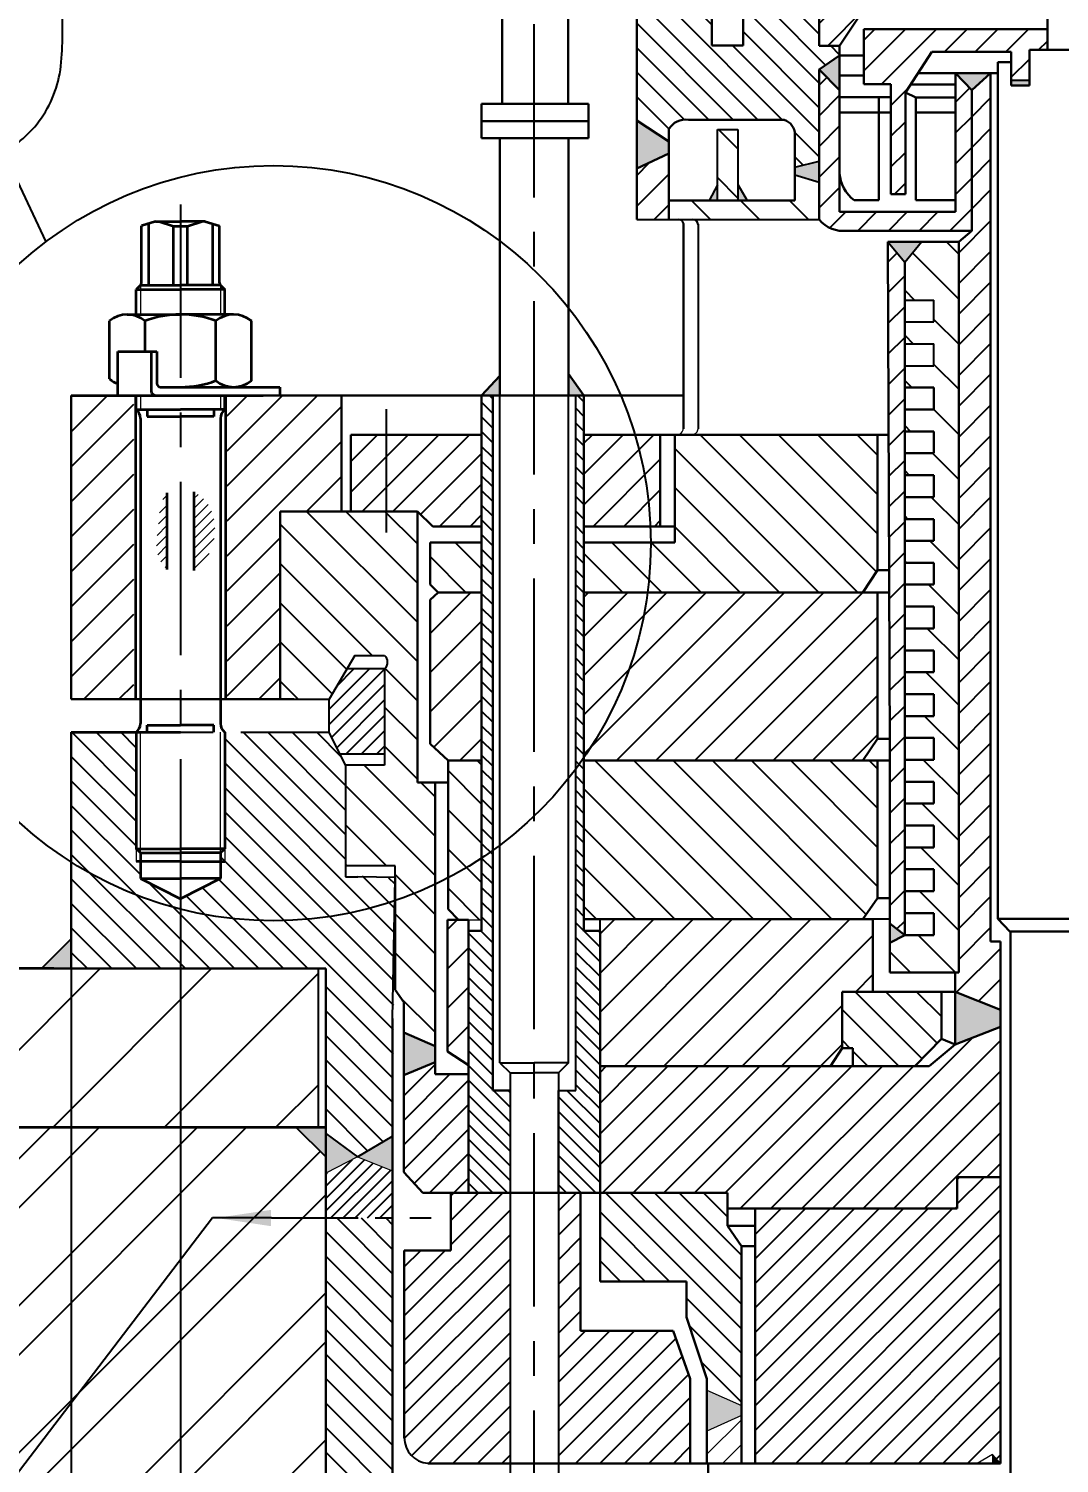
# Model space of a CAD drawing. Header units: millimetres. Extents: x 2503 to 3468, y 3317 to 4421.
# Drawn here: x 2587.7 to 2682.2, y 3892.5 to 4023.9 of the extents above; entities that cross this region are included whole.
import ezdxf

# ---------------------------------------------------------------- set-up
doc = ezdxf.new("R2010")
doc.units = ezdxf.units.MM
doc.header["$LTSCALE"] = 0.5
doc.linetypes.add('ACAD_ISO03W100', pattern=[30, 12, -18])
doc.linetypes.add('CENTER', pattern=[50.8, 31.75, -6.35, 6.35, -6.35])
for name, color, linetype, lineweight in [('0штриховка', 6, 'Continuous', 15), ('oci', 7, 'CENTER', 25), ('ocnova', 7, 'Continuous', 5), ('штриховка', 7, 'Continuous', 25)]:
    doc.layers.add(name, color=color, linetype=linetype, lineweight=lineweight)
doc.layers.add('тонкий', color=7, linetype='Continuous')
doc.layers.add('цвет', color=10, linetype='Continuous')
doc.styles.get("Standard").update_dxf_attribs({"font": 'isocpeur.ttf', "oblique": 15})
doc.dimstyles.new('ISO-25', dxfattribs={"dimtxt": 2.5, "dimasz": 2.5, "dimexe": 1.25, "dimexo": 0.625, "dimtad": 1, "dimtoh": 1, "dimdec": 0, "dimtxsty": 'Standard', "dimcen": 2.5, "dimadec": 0, "dimazin": 0, "dimtfac": 1, "dimtdec": 0, "dimtmove": 0, "dimatfit": 3, "dimfxl": 1, "dimarcsym": 0})
pattern_1 = [(45, (14.7563, 0.949), (-1.122532, 1.122532), [])]
pattern_2 = [(45, (2728.963, 3274.1218), (-1.4073123, 1.4073123), [])]
pattern_3 = [(135, (14.7563, 0.949), (-1.122532, -1.122532), [])]
pattern_4 = [(135, (14.7563, 0.949), (-1.7960512, -1.7960512), [])]
pattern_5 = [(45, (14.7563, 0.949), (-1.7960512, 1.7960512), [])]
pattern_6 = [(135, (14.7563, 0.9491), (-0.6735192, -0.6735192), [])]
pattern_7 = [(135, (14.7563, 0.949), (-2.245064, -2.245064), [])]

# ---------------------------------------------------------------- blocks, each defined once
blk = doc.blocks.new('*D1')
at = {"color": 0, "lineweight": -2, "ltscale": 0.5, "transparency": 16777216}
for p, q in [((2791.58, 3962.1), (2791.58, 3866.92)), ((2601.62, 3946.98), (2601.62, 3866.92)), ((2611.62, 3868.17), (2781.58, 3868.17))]:
    blk.add_line(p, q, dxfattribs=at)
at = {"color": 0, "ltscale": 0.5, "transparency": 16777216}
for points in [[(2611.62, 3869.84), (2611.62, 3866.5), (2601.62, 3868.17)], [(2781.58, 3869.84), (2781.58, 3866.5), (2791.58, 3868.17)]]:
    blk.add_solid(points, dxfattribs=at)
at = {"layer": 'Defpoints', "color": 0, "ltscale": 0.5, "transparency": 16777216}
for p in [(2791.58, 3962.72), (2601.62, 3947.61), (2791.58, 3868.17)]:
    blk.add_point(p, dxfattribs=at)
at = {"color": 0, "ltscale": 0.5, "transparency": 16777216, "insert": (2696.6, 3871.29), "char_height": 2.5, "attachment_point": 5}
blk.add_mtext('{\\H2x;%%C1200}', dxfattribs=at)
blk = doc.blocks.new('*D2')
at = {"layer": 'Defpoints', "color": 0, "ltscale": 0.5, "transparency": 16777216}
for p in [(2798.18, 3959.58), (2591.61, 3937.97), (2798.18, 3853.39)]:
    blk.add_point(p, dxfattribs=at)
at = {"layer": 'тонкий', "color": 0, "lineweight": -2, "ltscale": 0.5, "transparency": 16777216}
for p, q in [((2798.18, 3959.58), (2798.18, 3852.14)), ((2591.61, 3937.97), (2591.61, 3852.14)), ((2601.61, 3853.39), (2788.18, 3853.39))]:
    blk.add_line(p, q, dxfattribs=at)
at = {"layer": 'тонкий', "color": 0, "ltscale": 0.5, "transparency": 16777216}
for points in [[(2601.61, 3855.06), (2601.61, 3851.72), (2591.61, 3853.39)], [(2788.18, 3855.06), (2788.18, 3851.72), (2798.18, 3853.39)]]:
    blk.add_solid(points, dxfattribs=at)
at = {"layer": 'тонкий', "color": 0, "ltscale": 0.5, "transparency": 16777216, "insert": (2684.15, 3856.52), "char_height": 2.5, "attachment_point": 5}
blk.add_mtext('{\\H2x;%%C 1574}', dxfattribs=at)
blk = doc.blocks.new('*D20')
at = {"layer": 'Defpoints', "color": 0, "ltscale": 0.5, "transparency": 16777216}
for p in [(2843.24, 3923.27), (2554.32, 3914.53), (2843.24, 3837.49)]:
    blk.add_point(p, dxfattribs=at)
at = {"layer": 'штриховка', "color": 0, "lineweight": -2, "ltscale": 0.5, "transparency": 16777216}
for p, q in [((2843.24, 3922.65), (2843.24, 3836.24)), ((2554.32, 3913.9), (2554.32, 3836.24)), ((2564.32, 3837.49), (2833.24, 3837.49))]:
    blk.add_line(p, q, dxfattribs=at)
at = {"layer": 'штриховка', "color": 0, "ltscale": 0.5, "transparency": 16777216}
for points in [[(2564.32, 3839.16), (2564.32, 3835.83), (2554.32, 3837.49)], [(2833.24, 3839.16), (2833.24, 3835.83), (2843.24, 3837.49)]]:
    blk.add_solid(points, dxfattribs=at)
at = {"layer": 'штриховка', "color": 0, "ltscale": 0.5, "transparency": 16777216, "insert": (2698.84, 3840.62), "char_height": 2.5, "attachment_point": 5}
blk.add_mtext('{\\H2x;\\C0;%%C\\C256;2860}', dxfattribs=at)

msp = doc.modelspace()

# ---------------------------------------------------------------- hatches: boundary and pattern name
h = msp.add_hatch()
h.set_pattern_fill('ANSI31', color=0, scale=0.626847, style=0)
h.set_pattern_definition(pattern_2)
h.paths.add_polyline_path([(2682.82, 4045.93), (2687.26, 4045.93), (2687.26, 4048.39), (2681.6, 4048.39), (2676.74, 4047.15), (2667.36, 4047.15), (2667.36, 4035.66), (2667.36, 4033.18), (2663.35, 4033.18), (2663.35, 4028.57), (2655.97, 4028.57), (2655.97, 4025.62), (2660.15, 4025.62), (2660.15, 4022.34), (2662.03, 4022.34), (2664.21, 4025.62), (2669.02, 4025.62), (2669.02, 4034.49), (2670.27, 4034.49), (2671.02, 4034.49), (2671.35, 4034.49), (2671.35, 4043.57), (2673.47, 4043.57), (2674.22, 4043.57), (2681.6, 4043.57), (2682.82, 4043.57)])
at = {"ltscale": 0.5}
h = msp.add_hatch(dxfattribs=at)
h.set_pattern_fill('ANSI31', color=0, scale=0.5, angle=90, style=0)
h.set_pattern_definition(pattern_3)
h.paths.add_polyline_path([(2650.31, 4022.37), (2650.31, 4025.62), (2643.43, 4025.62), (2643.43, 4015.49), (2646.37, 4013.58), (2646.37, 4014.69, -0.313506), (2648.17, 4015.55), (2656.93, 4015.55, -0.331098), (2657.93, 4014.23), (2657.93, 4011.2), (2660.15, 4011.77), (2660.15, 4020.15), (2662.03, 4021.45), (2662.03, 4022.34), (2660.15, 4022.34), (2660.15, 4025.62), (2653.18, 4025.62), (2653.18, 4022.37)])
at = {"lineweight": -3}
h = msp.add_hatch(dxfattribs=at)
h.set_pattern_fill('ANSI31', color=0, scale=0.626847, style=0)
h.set_pattern_definition(pattern_2)
h.paths.add_polyline_path([(2670.49, 4021.78), (2677.76, 4021.78), (2677.76, 4020.83), (2677.76, 4018.7), (2679.42, 4018.7), (2679.42, 4021.95), (2681.07, 4021.95), (2681.07, 4023.85), (2664.26, 4023.85), (2664.26, 4021.45), (2664.26, 4018.83), (2666.72, 4018.83), (2666.72, 4008.74), (2668.05, 4008.74), (2668.05, 4018.06)])
at = {"lineweight": 30}
for points in [[(2662.03, 4021.45), (2660.15, 4020.15), (2662.03, 4018.27)], [(2675.87, 4019.83), (2672.65, 4019.83), (2674.13, 4018.26)], [(2646.37, 4013.58), (2643.43, 4015.49), (2643.43, 4011.09), (2646.37, 4012.46)], [(2667.99, 3940.87), (2666.62, 3941.93), (2666.62, 3940.14)]]:
    msp.add_hatch(color=0, dxfattribs=at).paths.add_polyline_path(points)
h = msp.add_hatch()
h.set_pattern_fill('ANSI31', color=0, scale=0.626847, style=0)
h.set_pattern_definition(pattern_2)
h.paths.add_polyline_path([(2674.13, 4018.26), (2672.65, 4019.83), (2672.65, 4007.11), (2662.03, 4007.11), (2662.03, 4018.27), (2660.15, 4020.15), (2660.15, 4006.42, 0.193616), (2662.03, 4005.39), (2674.13, 4005.39)])
h = msp.add_hatch()
h.set_pattern_fill('ANSI31', color=0, scale=0.626847, style=0)
h.set_pattern_definition(pattern_2)
h.paths.add_polyline_path([(2675.87, 4019.83), (2674.13, 4018.26), (2674.13, 4005.39), (2672.94, 4004.37), (2672.94, 3937.44), (2672.62, 3937.44), (2672.62, 3935.67), (2676.76, 3934.02), (2676.76, 3940.27), (2675.87, 3940.27)])
at = {"ltscale": 0.5}
for points in [[(2679.42, 4018.7), (2679.42, 4019.18), (2677.76, 4019.18), (2677.76, 4018.7)], [(2657.93, 4011.2), (2657.93, 4010.47), (2660.15, 4009.8), (2660.15, 4011.77)]]:
    msp.add_hatch(color=0, dxfattribs=at).paths.add_polyline_path(points)
h = msp.add_hatch(dxfattribs=at)
h.set_pattern_fill('ANSI31', color=0, angle=90, style=0)
h.set_pattern_definition(pattern_7)
h.paths.add_polyline_path([(2650.82, 4008.17), (2652.71, 4008.17), (2652.71, 4014.66), (2650.82, 4014.66)])
at = {"lineweight": -3}
h = msp.add_hatch(dxfattribs=at)
h.set_pattern_fill('ANSI31', color=0, scale=0.626847, style=0)
h.set_pattern_definition(pattern_2)
h.paths.add_polyline_path([(2646.37, 4012.46), (2643.43, 4011.09), (2643.43, 4006.42), (2646.37, 4006.42)])
at = {"ltscale": 0.5}
h = msp.add_hatch(dxfattribs=at)
h.set_pattern_fill('ANSI31', color=0, angle=90, style=0)
h.set_pattern_definition(pattern_7)
h.paths.add_polyline_path([(2657.93, 4008.17), (2646.37, 4008.17), (2646.37, 4006.42), (2647.24, 4006.42, -0.004193), (2647.25, 4006.42), (2660.15, 4006.42), (2660.15, 4009.8), (2657.93, 4010.47)])
h = msp.add_hatch(color=0, dxfattribs=at)
h.paths.add_polyline_path([(2650.07, 4008.17), (2650.82, 4008.17), (2650.82, 4009.59)])
h.paths.add_polyline_path([(2652.71, 4009.63), (2652.71, 4008.17), (2653.55, 4008.17)])
msp.add_hatch(color=0).paths.add_polyline_path([(2669.53, 4004.37), (2666.45, 4004.37), (2667.99, 4002.51)])
h = msp.add_hatch()
h.set_pattern_fill('ANSI31', color=0, scale=0.626847, style=0)
h.set_pattern_definition(pattern_2)
h.paths.add_polyline_path([(2667.99, 4002.51), (2666.45, 4004.37), (2666.62, 3958.03), (2666.62, 3956.85), (2666.62, 3941.93), (2667.99, 3940.87), (2667.99, 3942.88), (2667.99, 3948.89)])
h = msp.add_hatch()
h.set_pattern_fill('ANSI31', color=0, scale=0.9202, angle=90, style=0)
h.set_pattern_definition([(135, (14.7563, 0.949), (-2.065908, -2.065908), [])])
h.paths.add_polyline_path([(2672.94, 4004.37), (2669.53, 4004.37), (2667.99, 4002.51), (2667.99, 3999.04), (2670.66, 3999.04), (2670.66, 3997.04), (2667.99, 3997.04), (2667.99, 3995.03), (2670.66, 3995.03), (2670.66, 3993.02), (2667.99, 3993.02), (2667.99, 3991.02), (2670.66, 3991.02), (2670.66, 3989.01), (2667.99, 3989.01), (2667.99, 3987.01), (2670.66, 3987.01), (2670.66, 3985), (2667.99, 3985), (2667.99, 3983), (2670.66, 3983), (2670.66, 3980.99), (2667.99, 3980.99), (2667.99, 3978.98), (2670.66, 3978.98), (2670.66, 3976.98), (2667.99, 3976.98), (2667.99, 3974.97), (2670.66, 3974.97), (2670.66, 3972.97), (2667.99, 3972.97), (2667.99, 3970.96), (2670.66, 3970.96), (2670.66, 3968.95), (2667.99, 3968.95), (2667.99, 3966.95), (2670.66, 3966.95), (2670.66, 3964.94), (2667.99, 3964.94), (2667.99, 3962.93), (2670.66, 3962.93), (2670.66, 3960.93), (2667.99, 3960.93), (2667.99, 3958.92), (2670.66, 3958.92), (2670.66, 3956.92), (2667.99, 3956.92), (2667.99, 3954.91), (2670.66, 3954.91), (2670.66, 3952.91), (2667.99, 3952.91), (2667.99, 3950.9), (2670.66, 3950.9), (2670.66, 3948.89), (2667.99, 3948.89), (2667.99, 3946.89), (2670.66, 3946.89), (2670.66, 3944.88), (2667.99, 3944.88), (2667.99, 3942.88), (2670.66, 3942.88), (2670.66, 3940.87), (2667.99, 3940.87), (2666.62, 3940.14), (2666.62, 3937.44), (2667.99, 3937.44), (2672.94, 3937.44)])
h = msp.add_hatch(color=0, dxfattribs=at)
h.paths.add_polyline_path([(2629.21, 3990.31), (2630.23, 3990.31), (2630.9, 3990.31), (2630.9, 3992.09)])
h.paths.add_polyline_path([(2637.18, 3992.29), (2637.18, 3990.31), (2638.59, 3990.31)])
h = msp.add_hatch()
h.set_pattern_fill('ANSI31', color=0, scale=0.714286, style=0)
h.set_pattern_definition([(45, (2987.6857, 3167.5142), (-1.603617, 1.603617), [])])
h.paths.add_polyline_path([(2597.33, 3990.31), (2591.61, 3990.31), (2591.61, 3962.48), (2597.33, 3962.48)])
h.paths.add_polyline_path([(2605.9, 3962.48), (2610.76, 3962.48), (2610.76, 3979.68), (2616.38, 3979.68), (2616.38, 3990.31), (2605.9, 3990.31)])
h = msp.add_hatch(dxfattribs=at)
h.set_pattern_fill('ANSI31', color=0, scale=0.3, angle=90, style=0)
h.set_pattern_definition(pattern_6)
h.paths.add_polyline_path([(2630.23, 3990.31), (2630.23, 3926.63), (2631.82, 3926.63), (2631.82, 3917.25), (2628.02, 3917.25), (2628.02, 3941.26), (2629.21, 3941.26), (2629.21, 3990.31)])
h = msp.add_hatch(dxfattribs=at)
h.set_pattern_fill('ANSI31', color=0, scale=0.3, angle=90, style=0)
h.set_pattern_definition(pattern_6)
h.paths.add_polyline_path([(2636.26, 3917.25), (2636.26, 3926.63), (2637.85, 3926.63), (2637.85, 3990.31), (2638.59, 3990.31), (2638.59, 3941.26), (2640.07, 3941.26), (2640.07, 3917.25)])
h = msp.add_hatch()
h.set_pattern_fill('ANSI31', color=0, scale=0.626847, style=0)
h.set_pattern_definition(pattern_2)
h.paths.add_polyline_path([(2645.58, 3986.7), (2638.59, 3986.7), (2638.59, 3978.31), (2645.58, 3978.31)])
h.paths.add_polyline_path([(2629.21, 3986.7), (2617.23, 3986.7), (2617.23, 3979.68), (2623.33, 3979.68), (2624.74, 3978.31), (2629.21, 3978.31)])
h = msp.add_hatch()
h.set_pattern_fill('ANSI31', color=0, scale=0.5, angle=90, style=0)
h.set_pattern_definition(pattern_3)
h.paths.add_polyline_path([(2591.61, 3937.79), (2601.62, 3937.79), (2614.93, 3937.79), (2614.93, 3922.69), (2617.83, 3920.54), (2621.05, 3922.43), (2621.29, 3946.05), (2616.73, 3946.36), (2616.73, 3956.44), (2615.23, 3959.44), (2608.82, 3959.44), (2605.68, 3959.44), (2605.68, 3948.78), (2605.29, 3948.39), (2605.29, 3946.05), (2601.62, 3944.18), (2597.94, 3946.05), (2597.94, 3948.39), (2597.55, 3948.78), (2597.55, 3959.44), (2591.61, 3959.44)])
h = msp.add_hatch(dxfattribs=at)
h.set_pattern_fill('ANSI31', color=0, scale=0.8, style=0)
h.set_pattern_definition(pattern_5)
h.paths.add_polyline_path([(2661.19, 3928.86), (2662.26, 3930.51), (2662.26, 3935.67), (2665.08, 3935.67), (2665.08, 3942.32), (2638.59, 3942.32), (2638.59, 3941.26), (2640.07, 3941.26), (2640.07, 3928.86)])
at = {"lineweight": 30}
h = msp.add_hatch(color=0, dxfattribs=at)
h.paths.add_polyline_path([(2614.93, 3923.27), (2612.2, 3923.27), (2614.93, 3920.55)])
h.paths.add_polyline_path([(2591.61, 3940.52), (2588.88, 3937.79), (2591.61, 3937.79)])
h.paths.add_polyline_path([(2624.96, 3930.7), (2622.09, 3931.95), (2622.09, 3928.03), (2624.96, 3929.21)])
h = msp.add_hatch()
h.set_pattern_fill('ANSI31', color=0, scale=0.626847, angle=90, style=0)
h.set_pattern_definition([(135, (14.7563, 0.949), (-1.4073123, -1.4073123), [])])
h.paths.add_polyline_path([(2671.35, 3935.67), (2665.08, 3935.67), (2662.26, 3935.67), (2662.26, 3930.51), (2663.25, 3930.51), (2663.25, 3928.86), (2668.92, 3928.86), (2671.35, 3931.35)])
h = msp.add_hatch()
h.set_pattern_fill('ANSI31', color=0, scale=0.626847, style=0)
h.set_pattern_definition(pattern_2)
h.paths.add_polyline_path([(2676.76, 3932.47), (2672.62, 3930.84), (2670.22, 3928.86), (2663.25, 3928.86), (2661.19, 3928.86), (2640.07, 3928.86), (2640.07, 3917.25), (2651.75, 3917.25), (2651.75, 3915.81), (2672.81, 3915.81), (2672.81, 3918.69), (2676.76, 3918.69)])
h = msp.add_hatch()
h.set_pattern_fill('ANSI31', color=0, scale=0.5, style=0)
h.set_pattern_definition(pattern_1)
h.paths.add_polyline_path([(2676.76, 3918.69), (2672.81, 3918.69), (2672.81, 3915.81), (2654.3, 3915.81), (2654.3, 3892.47), (2676.76, 3892.47)])
at = {"layer": '0штриховка', "lineweight": 15}
h = msp.add_hatch(dxfattribs=at)
h.set_pattern_fill('_USER', color=0, scale=0.65, angle=45, pattern_type=0)
h.set_pattern_definition([(45, (1394.56526, 3849.9133), (-0.4596194, 0.4596194), [])])
edge = h.paths.add_edge_path()
edge.add_spline(control_points=[(2600.38, 3981.38), (2599.96, 3980.91), (2599.77, 3980.13), (2599.7, 3979.46), (2599.68, 3979.26), (2599.61, 3977.94), (2599.08, 3976.09), (2600.06, 3974.64), (2600.38, 3974.35)], knot_values=[229.190782, 229.190782, 229.190782, 229.190782, 259.547258, 259.547258, 259.547258, 268.578454, 321.828454, 340.76747, 340.76747, 340.76747, 340.76747], degree=3, periodic=0)
edge.add_line((2600.38, 3974.35), (2600.38, 3981.38))
edge = h.paths.add_edge_path()
edge.add_spline(control_points=[(2602.85, 3974.26), (2603.09, 3974.41), (2605.18, 3976.11), (2605.26, 3979.98), (2603.03, 3981.38), (2602.85, 3981.48)], knot_values=[70.285629, 70.285629, 70.285629, 70.285629, 82.456448, 179.988494, 188.327313, 188.327313, 188.327313, 188.327313], degree=3, periodic=0)
edge.add_line((2602.85, 3981.48), (2602.85, 3974.26))
at = {"layer": 'ocnova', "ltscale": 0.5}
for points in [[(2672.62, 3935.67), (2672.62, 3930.84), (2676.76, 3932.47), (2676.76, 3934.02)], [(2649.87, 3899.18), (2649.87, 3895.43), (2653.02, 3896.84), (2653.02, 3897.78)], [(2676.04, 3893.28), (2676.04, 3892.47), (2676.76, 3892.47)]]:
    msp.add_hatch(color=0, dxfattribs=at).paths.add_polyline_path(points)
h = msp.add_hatch(color=0, dxfattribs=at)
h.paths.add_polyline_path([(2614.93, 3922.69), (2614.93, 3919.04), (2617.83, 3920.54)])
h.paths.add_polyline_path([(2617.83, 3920.54), (2621.05, 3919.26), (2621.05, 3922.43)])
h = msp.add_hatch(color=0, dxfattribs=at)
h.paths.add_polyline_path([(2609.9, 3915.69), (2604.9, 3914.95), (2609.9, 3914.95)])
h.paths.add_polyline_path([(2609.9, 3914.95), (2604.9, 3914.95), (2609.9, 3914.2)])
h = msp.add_hatch(dxfattribs=at)
h.set_pattern_fill('ANSI31', color=0, scale=0.5, style=0)
h.set_pattern_definition(pattern_1)
h.paths.add_polyline_path([(2649.87, 3895.43), (2649.87, 3892.47), (2653.02, 3892.47), (2653.02, 3896.84)])
at = {"layer": 'тонкий', "ltscale": 0.5}
h = msp.add_hatch(dxfattribs=at)
h.set_pattern_fill('ANSI31', color=0, scale=0.25, style=0)
h.set_pattern_definition([(45, (14.7563, 0.9491), (-0.56126601, 0.56126601), [])])
h.paths.add_polyline_path([(2617.83, 3920.54), (2614.93, 3919.04), (2614.93, 3914.95), (2621.05, 3914.95), (2621.05, 3919.26)])
h = msp.add_hatch(dxfattribs=at)
h.set_pattern_fill('ANSI31', color=256, scale=0.5, angle=90, style=0)
h.set_pattern_definition(pattern_3)
h.paths.add_polyline_path([(2614.93, 3914.95), (2621.01, 3914.95), (2621.5, 3800.93), (2614.93, 3802.7)])
edge = h.paths.add_edge_path(flags=17)
edge.add_line((2614.93, 3914.95), (2621.05, 3914.95))
at = {"layer": 'цвет', "lineweight": 25, "ltscale": 0.5}
h = msp.add_hatch(dxfattribs=at)
h.set_pattern_fill('ANSI31', color=0, scale=2.275)
h.set_pattern_definition([(45, (-1569.441, -1032.8844), (-5.107521, 5.107521), [])])
h.paths.add_polyline_path([(2545.72, 3937.79), (2541.6, 3937.79), (2541.6, 3923.27), (2545.72, 3923.27)])
h.paths.add_polyline_path([(2855.96, 3937.79), (2850.8, 3937.79), (2850.8, 3923.27), (2855.96, 3923.27)])
h.paths.add_polyline_path([(2614.23, 3937.79), (2604.68, 3937.79), (2590, 3937.79), (2562.92, 3937.79), (2562.92, 3923.27), (2614.23, 3923.27)])
h.paths.add_polyline_path([(2835.69, 3937.79), (2807.56, 3937.79), (2783.24, 3937.79), (2783.24, 3923.27), (2835.69, 3923.27)])
at = {"layer": 'штриховка', "ltscale": 0.5}
h = msp.add_hatch(dxfattribs=at)
h.set_pattern_fill('ANSI31', color=0, scale=0.8, angle=90, style=0)
h.set_pattern_definition(pattern_4)
h.paths.add_polyline_path([(2664.16, 3972.25), (2665.5, 3974.29), (2665.5, 3986.7), (2648.59, 3986.7, -0.14806), (2648.19, 3986.7), (2647.23, 3986.7, -0.117277), (2646.91, 3986.68), (2646.91, 3976.83), (2638.59, 3976.83), (2638.59, 3972.25)])
h = msp.add_hatch(dxfattribs=at)
h.set_pattern_fill('ANSI31', color=0, scale=0.8, angle=90, style=0)
h.set_pattern_definition(pattern_4)
h.paths.add_polyline_path([(2624.96, 3954.84), (2623.33, 3954.84), (2623.33, 3955.8), (2623.33, 3979.68), (2610.76, 3979.68), (2610.76, 3969.48), (2610.76, 3962.48), (2615.23, 3962.48), (2617.59, 3966.48), (2620.32, 3966.48), (2620.57, 3965.87), (2620.32, 3965.26), (2620.32, 3956.44), (2616.73, 3956.44), (2616.73, 3947.29), (2621.29, 3947.2), (2621.29, 3935.84), (2622.09, 3934.72), (2622.09, 3931.95), (2624.96, 3930.7)])
h = msp.add_hatch(dxfattribs=at)
h.set_pattern_fill('ANSI31', color=0, scale=0.8, angle=90, style=0)
h.set_pattern_definition(pattern_4)
h.paths.add_polyline_path([(2629.21, 3972.25), (2629.21, 3976.83), (2624.5, 3976.83), (2624.5, 3972.97), (2625.22, 3972.25)])
h = msp.add_hatch(dxfattribs=at)
h.set_pattern_fill('ANSI31', color=0, scale=0.8, style=0)
h.set_pattern_definition(pattern_5)
h.paths.add_polyline_path([(2629.21, 3972.25), (2625.22, 3972.25), (2624.5, 3971.59), (2624.5, 3958.38), (2626.14, 3956.85), (2629.21, 3956.85)])
h = msp.add_hatch(dxfattribs=at)
h.set_pattern_fill('ANSI31', color=0, scale=0.8, style=0)
h.set_pattern_definition(pattern_5)
h.paths.add_polyline_path([(2638.59, 3972.25), (2638.59, 3956.85), (2664.16, 3956.85), (2665.5, 3958.85), (2665.5, 3972.25)])
h = msp.add_hatch(dxfattribs=at)
h.set_pattern_fill('_USER', color=256, angle=45, pattern_type=0)
h.set_pattern_definition([(45, (0, 0), (-0.70710678, 0.70710678), [])])
h.paths.add_polyline_path([(2620.32, 3965.26), (2616.86, 3965.26), (2615.23, 3962.48), (2615.23, 3959.44), (2616.23, 3957.44), (2620.32, 3957.44)])
h = msp.add_hatch(dxfattribs=at)
h.set_pattern_fill('ANSI31', color=0, scale=0.8, angle=90, style=0)
h.set_pattern_definition(pattern_4)
h.paths.add_polyline_path([(2626.14, 3943.25), (2627.11, 3942.26), (2628.02, 3942.26), (2629.21, 3942.26), (2629.21, 3956.85), (2626.14, 3956.85)])
h = msp.add_hatch(dxfattribs=at)
h.set_pattern_fill('ANSI31', color=0, scale=0.8, angle=90, style=0)
h.set_pattern_definition(pattern_4)
h.paths.add_polyline_path([(2638.59, 3956.85), (2638.59, 3942.32), (2664.16, 3942.32), (2665.5, 3944.26), (2665.5, 3956.85)])
h = msp.add_hatch(dxfattribs=at)
h.set_pattern_fill('ANSI31', color=0, scale=0.8, style=0)
h.set_pattern_definition(pattern_5)
h.paths.add_polyline_path([(2628.02, 3941.26), (2628.02, 3942.26), (2626.09, 3942.26), (2626.09, 3930.19), (2628.02, 3928.96)])
h = msp.add_hatch(dxfattribs=at)
h.set_pattern_fill('ANSI31', color=0, scale=0.5, style=0)
h.set_pattern_definition(pattern_1)
h.paths.add_polyline_path([(2622.09, 3919.16), (2623.84, 3917.25), (2628.02, 3917.25), (2628.02, 3928.11), (2624.96, 3928.11), (2624.96, 3929.21), (2622.09, 3928.03)])
h = msp.add_hatch(dxfattribs=at)
h.set_pattern_fill('ANSI32', color=256)
h.paths.add_polyline_path([(2604.55, 3914.95), (2609.95, 3914.95), (2614.93, 3914.95), (2614.93, 3920.55), (2612.2, 3923.27), (2570.6, 3923.27, 0.314814), (2580.1, 3893.28, -0.059353), (2586.37, 3891.2)])
h.paths.add_polyline_path([(2614.93, 3914.95), (2609.95, 3914.95), (2604.55, 3914.95), (2586.37, 3891.2, -0.148309), (2598.41, 3880.34, 0.097715), (2614.93, 3865.11)])
h = msp.add_hatch(dxfattribs=at)
h.set_pattern_fill('ANSI31', color=0, scale=0.5, style=0)
h.set_pattern_definition(pattern_1)
h.paths.add_polyline_path([(2622.13, 3894.78, 0.432868), (2624.64, 3892.47), (2631.82, 3892.47), (2631.82, 3917.25), (2628.02, 3917.25), (2626.4, 3917.25), (2626.4, 3911.97), (2622.13, 3911.97)])
h = msp.add_hatch(dxfattribs=at)
h.set_pattern_fill('ANSI31', color=0, scale=0.5, style=0)
h.set_pattern_definition(pattern_1)
h.paths.add_polyline_path([(2648.33, 3892.47), (2648.33, 3900.2), (2646.78, 3904.61), (2638.29, 3904.61), (2638.29, 3917.25), (2636.26, 3917.25), (2636.26, 3892.47)])
h = msp.add_hatch(dxfattribs=at)
h.set_pattern_fill('ANSI31', color=0, scale=0.5, angle=90, style=0)
h.set_pattern_definition(pattern_3)
h.paths.add_polyline_path([(2647.98, 3909.14), (2647.98, 3905.87), (2649.87, 3900.2), (2649.87, 3899.18), (2653.02, 3897.78), (2653.02, 3912.38), (2651.75, 3914.23), (2651.75, 3917.25), (2640.07, 3917.25), (2640.07, 3909.14)])

# ---------------------------------------------------------------- linework, layer by layer
at = {"linetype": 'CENTER'}
msp.add_line((2634.04, 3779.85), (2634.04, 4074.03), dxfattribs=at)
at = {"color": 0}
for p, q in [((2590.79, 4022.64), (2590.79, 4058.5)), ((2643.43, 4006.42), (2660.15, 4006.42)), ((2666.45, 4004.37), (2667.99, 4002.51)), ((2667.99, 4002.51), (2669.53, 4004.37)), ((2667.99, 3999.04), (2670.66, 3999.04)), ((2670.66, 3997.04), (2670.66, 3999.04)), ((2667.99, 3997.04), (2670.66, 3997.04)), ((2667.99, 3995.03), (2670.66, 3995.03)), ((2670.66, 3993.02), (2670.66, 3995.03)), ((2667.99, 3993.02), (2670.66, 3993.02)), ((2601.62, 3990.31), (2591.61, 3990.31)), ((2676.76, 3892.47), (2624.3, 3892.47))]:
    msp.add_line(p, q, dxfattribs=at)
at = {"color": 0, "lineweight": 30}
for p, q in [((2631.09, 4017.01), (2631.09, 4051.12)), ((2637.16, 4051.12), (2637.16, 4017.01)), ((2681.07, 4021.95), (2681.07, 4027.84)), ((2643.43, 4006.42), (2643.43, 4025.62)), ((2650.31, 4025.62), (2650.31, 4022.37)), ((2653.18, 4022.37), (2653.18, 4025.62)), ((2660.15, 4025.62), (2660.15, 4022.34)), ((2664.21, 4025.62), (2662.03, 4022.34)), ((2664.26, 4021.45), (2664.26, 4023.85)), ((2664.26, 4023.85), (2681.07, 4023.85)), ((2650.31, 4022.37), (2653.18, 4022.37)), ((2660.15, 4022.34), (2662.03, 4022.34)), ((2662.03, 4021.45), (2662.03, 4022.34)), ((2668.05, 4018.06), (2670.49, 4021.78)), ((2670.49, 4021.78), (2677.76, 4021.78)), ((2677.76, 4020.83), (2677.76, 4021.78)), ((2679.42, 4018.7), (2679.42, 4021.95)), ((2679.42, 4021.95), (2698.84, 4021.95)), ((2660.15, 4020.15), (2662.03, 4021.45)), ((2662.03, 4021.45), (2662.03, 4007.11)), ((2662.03, 4021.45), (2664.26, 4021.45)), ((2664.26, 4021.45), (2664.26, 4018.83)), ((2676.53, 3942.35), (2676.53, 4020.83)), ((2676.53, 4020.83), (2677.76, 4020.83)), ((2677.76, 4020.83), (2677.76, 4018.7)), ((2660.15, 4006.42), (2660.15, 4020.15)), ((2660.15, 4020.15), (2662.03, 4018.27)), ((2664.26, 4019.6), (2662.03, 4019.6)), ((2676.53, 4019.83), (2669.21, 4019.83)), ((2672.65, 4007.11), (2672.65, 4019.83)), ((2672.65, 4019.83), (2674.13, 4018.26)), ((2674.13, 4018.26), (2675.87, 4019.83)), ((2675.87, 4019.83), (2675.87, 3940.27)), ((2664.26, 4018.83), (2666.72, 4018.83)), ((2666.72, 4018.83), (2666.72, 4008.74)), ((2668.05, 4008.74), (2668.05, 4018.06)), ((2668.05, 4018.06), (2669.02, 4017.6)), ((2672.65, 4018.8), (2668.54, 4018.8)), ((2674.13, 4005.39), (2674.13, 4018.26)), ((2677.76, 4018.7), (2679.42, 4018.7)), ((2629.2, 4013.87), (2629.2, 4017.01)), ((2629.2, 4017.01), (2639.02, 4017.01)), ((2639.02, 4017.01), (2639.02, 4013.91)), ((2666.72, 4017.62), (2662.03, 4017.62)), ((2665.63, 4017.62), (2665.63, 4008.18)), ((2669.02, 4017.6), (2672.65, 4017.6)), ((2669.02, 4017.6), (2669.02, 4008.18)), ((2669.02, 4017.6), (2669.02, 4016.21)), ((2629.2, 4015.44), (2639.02, 4015.44)), ((2646.37, 4013.58), (2643.43, 4015.49)), ((2648.17, 4015.55), (2656.93, 4015.55)), ((2666.72, 4016.21), (2662.03, 4016.21)), ((2669.02, 4016.21), (2672.65, 4016.21)), ((2631.09, 4013.87), (2629.2, 4013.87)), ((2630.9, 3990.31), (2630.9, 4013.87)), ((2631.09, 4013.87), (2637.6, 4013.87)), ((2637.18, 4013.87), (2637.18, 3990.31)), ((2637.6, 4013.87), (2639.02, 4013.87)), ((2639.02, 4013.87), (2639.02, 4013.91)), ((2646.37, 4006.42), (2646.37, 4014.69)), ((2657.93, 4008.17), (2657.93, 4014.23)), ((2646.37, 4012.46), (2643.43, 4011.09)), ((2666.72, 4008.74), (2668.05, 4008.74)), ((2646.37, 4008.17), (2657.93, 4008.17)), ((2665.63, 4008.18), (2663.37, 4008.18)), ((2669.02, 4008.18), (2672.65, 4008.18)), ((2647.71, 3987.24), (2647.71, 4006.05)), ((2662.03, 4007.11), (2672.65, 4007.11)), ((2662.03, 4005.39), (2674.13, 4005.39)), ((2672.94, 4004.37), (2674.13, 4005.39)), ((2672.94, 4004.37), (2666.45, 4004.37)), ((2666.45, 4004.37), (2666.62, 3958.03)), ((2672.94, 3937.44), (2672.94, 4004.37)), ((2667.99, 3948.89), (2667.99, 4002.51)), ((2629.21, 3990.31), (2630.9, 3992.09)), ((2637.18, 3992.29), (2638.59, 3990.31)), ((2591.61, 3962.48), (2591.61, 3990.31)), ((2631.09, 3990.31), (2596.61, 3990.31)), ((2616.38, 3990.31), (2616.38, 3979.68)), ((2629.21, 3986.7), (2629.21, 3990.31)), ((2629.21, 3990.31), (2629.21, 3941.26)), ((2630.23, 3926.63), (2630.23, 3990.31)), ((2631.09, 3990.31), (2647.71, 3990.31)), ((2638.59, 3990.31), (2638.59, 3941.26)), ((2667.99, 3991.02), (2670.66, 3991.02)), ((2670.66, 3989.01), (2670.66, 3991.02)), ((2667.99, 3989.01), (2670.66, 3989.01)), ((2617.23, 3979.68), (2617.23, 3986.7)), ((2617.23, 3986.7), (2629.21, 3986.7)), ((2638.59, 3986.7), (2666.52, 3986.7)), ((2645.58, 3978.31), (2645.58, 3986.7)), ((2646.91, 3976.83), (2646.91, 3986.7)), ((2665.5, 3974.29), (2665.5, 3986.7)), ((2667.99, 3987.01), (2670.66, 3987.01)), ((2670.66, 3985), (2670.66, 3987.01)), ((2667.99, 3985), (2670.66, 3985)), ((2667.99, 3983), (2670.66, 3983)), ((2670.66, 3980.99), (2670.66, 3983)), ((2667.99, 3980.99), (2670.66, 3980.99)), ((2610.76, 3962.48), (2610.76, 3979.68)), ((2610.76, 3979.68), (2623.33, 3979.68)), ((2623.33, 3979.68), (2624.74, 3978.31)), ((2623.33, 3979.68), (2623.33, 3954.84)), ((2624.74, 3978.31), (2629.21, 3978.31)), ((2638.59, 3978.31), (2646.91, 3978.31)), ((2646.91, 3978.31), (2645.58, 3978.31)), ((2667.99, 3978.98), (2670.66, 3978.98)), ((2670.66, 3976.98), (2670.66, 3978.98)), ((2667.99, 3976.98), (2670.66, 3976.98)), ((2624.5, 3972.97), (2624.5, 3976.83)), ((2624.5, 3976.83), (2629.21, 3976.83)), ((2638.59, 3976.83), (2646.91, 3976.83)), ((2667.99, 3974.97), (2670.66, 3974.97)), ((2670.66, 3972.97), (2670.66, 3974.97)), ((2664.16, 3972.25), (2665.5, 3974.29)), ((2665.5, 3974.29), (2666.56, 3974.29)), ((2625.22, 3972.25), (2624.5, 3972.97)), ((2624.5, 3971.59), (2625.22, 3972.25)), ((2625.22, 3972.25), (2629.21, 3972.25)), ((2638.59, 3972.25), (2666.57, 3972.25)), ((2665.5, 3958.85), (2665.5, 3972.25)), ((2667.99, 3972.97), (2670.66, 3972.97)), ((2624.5, 3958.38), (2624.5, 3971.59)), ((2667.99, 3970.96), (2670.66, 3970.96)), ((2670.66, 3968.95), (2670.66, 3970.96)), ((2667.99, 3968.95), (2670.66, 3968.95)), ((2667.99, 3966.95), (2670.66, 3966.95)), ((2670.66, 3966.95), (2670.66, 3964.94)), ((2667.99, 3964.94), (2670.66, 3964.94)), ((2667.99, 3962.93), (2670.66, 3962.93)), ((2670.66, 3962.93), (2670.66, 3960.93)), ((2612.01, 3962.48), (2591.61, 3962.48)), ((2667.99, 3960.93), (2670.66, 3960.93)), ((2591.61, 3959.44), (2591.61, 3937.97)), ((2664.16, 3956.85), (2665.5, 3958.85)), ((2665.5, 3958.85), (2666.62, 3958.85)), ((2667.99, 3958.92), (2670.66, 3958.92)), ((2670.66, 3956.92), (2670.66, 3958.92)), ((2626.14, 3956.85), (2624.5, 3958.38)), ((2666.62, 3958.03), (2666.62, 3956.85)), ((2623.33, 3956.45), (2623.33, 3955.8)), ((2626.14, 3956.85), (2629.21, 3956.85)), ((2626.14, 3956.85), (2626.14, 3943.25)), ((2638.59, 3956.85), (2666.62, 3956.85)), ((2665.5, 3944.26), (2665.5, 3956.85)), ((2666.62, 3956.85), (2666.62, 3937.44)), ((2667.99, 3956.92), (2670.66, 3956.92)), ((2623.33, 3954.84), (2626.14, 3954.84)), ((2624.96, 3954.84), (2624.96, 3928.11)), ((2667.99, 3954.91), (2670.66, 3954.91)), ((2670.66, 3952.91), (2670.66, 3954.91)), ((2667.99, 3952.91), (2670.66, 3952.91)), ((2667.99, 3950.9), (2670.66, 3950.9)), ((2670.66, 3948.89), (2670.66, 3950.9)), ((2667.99, 3948.89), (2670.66, 3948.89)), ((2667.99, 3948.89), (2667.99, 3942.88)), ((2667.99, 3946.89), (2670.66, 3946.89)), ((2667.99, 3944.88), (2667.99, 3946.89)), ((2670.66, 3944.88), (2670.66, 3946.89)), ((2621.29, 3935.84), (2621.29, 3946.15)), ((2664.16, 3942.32), (2665.5, 3944.26)), ((2665.5, 3944.26), (2666.62, 3944.26)), ((2667.99, 3944.88), (2670.66, 3944.88)), ((2626.14, 3943.25), (2627.11, 3942.26)), ((2667.99, 3940.87), (2667.99, 3942.88)), ((2667.99, 3942.88), (2670.66, 3942.88)), ((2670.66, 3940.87), (2670.66, 3942.88)), ((2628.02, 3942.26), (2626.09, 3942.26)), ((2626.09, 3942.26), (2626.09, 3930.19)), ((2628.02, 3928.11), (2628.02, 3942.26)), ((2638.59, 3942.32), (2665.08, 3942.32)), ((2665.08, 3942.32), (2665.08, 3935.67)), ((2667.99, 3940.87), (2666.62, 3941.93)), ((2677.63, 3941.2), (2676.53, 3942.35)), ((2676.53, 3942.35), (2698.84, 3942.35)), ((2640.07, 3941.26), (2638.59, 3941.26)), ((2640.07, 3917.25), (2640.07, 3941.26)), ((2667.99, 3940.87), (2666.62, 3940.14)), ((2667.99, 3940.87), (2670.66, 3940.87)), ((2675.87, 3940.27), (2676.76, 3940.27)), ((2676.76, 3940.27), (2676.76, 3918.69)), ((2677.63, 3941.2), (2698.84, 3941.2)), ((2590, 3937.79), (2614.93, 3937.79)), ((2590, 3937.79), (2614.93, 3937.79)), ((2666.62, 3937.44), (2672.94, 3937.44)), ((2666.62, 3937.44), (2667.99, 3937.44)), ((2672.62, 3935.67), (2672.62, 3937.44)), ((2622.09, 3934.72), (2621.29, 3935.84)), ((2665.08, 3935.67), (2662.26, 3935.67)), ((2662.26, 3935.67), (2662.26, 3930.51)), ((2665.08, 3935.67), (2672.62, 3935.67)), ((2671.35, 3935.67), (2671.35, 3931.35)), ((2672.62, 3935.67), (2672.62, 3930.84)), ((2672.62, 3935.67), (2676.76, 3934.02)), ((2622.09, 3919.16), (2622.09, 3934.72)), ((2621.05, 3933.21), (2621.05, 3894.61)), ((2672.62, 3930.84), (2676.76, 3932.47)), ((2622.09, 3931.95), (2624.96, 3930.7)), ((2671.35, 3931.35), (2668.92, 3928.86)), ((2671.35, 3931.35), (2672.62, 3930.84)), ((2624.96, 3930.7), (2624.96, 3929.21)), ((2626.09, 3930.19), (2628.02, 3928.96)), ((2662.26, 3930.51), (2661.19, 3928.86)), ((2662.26, 3930.51), (2663.25, 3930.51)), ((2663.25, 3930.51), (2663.25, 3928.86)), ((2672.62, 3930.84), (2670.22, 3928.86)), ((2624.96, 3929.21), (2622.09, 3928.03)), ((2661.19, 3928.86), (2640.07, 3928.86)), ((2663.25, 3928.86), (2661.19, 3928.86)), ((2670.22, 3928.86), (2663.25, 3928.86)), ((2624.96, 3928.11), (2628.02, 3928.11)), ((2628.02, 3928.11), (2628.02, 3917.25)), ((2631.82, 3926.63), (2630.23, 3926.63)), ((2622.09, 3919.16), (2623.84, 3917.25)), ((2676.76, 3918.69), (2672.81, 3918.69)), ((2672.81, 3918.69), (2672.81, 3915.81)), ((2676.76, 3918.69), (2676.76, 3892.47)), ((2623.84, 3917.25), (2651.75, 3917.25)), ((2626.4, 3917.25), (2626.4, 3911.97)), ((2638.29, 3917.25), (2638.29, 3904.61)), ((2640.07, 3917.25), (2640.07, 3909.14)), ((2651.75, 3917.25), (2651.75, 3914.23)), ((2672.81, 3915.81), (2651.75, 3915.81)), ((2654.3, 3915.81), (2654.3, 3892.47)), ((2651.75, 3914.23), (2653.02, 3912.38)), ((2651.75, 3914.23), (2654.3, 3914.23)), ((2626.4, 3911.97), (2622.13, 3911.97)), ((2622.13, 3911.97), (2622.13, 3894.78)), ((2653.02, 3912.38), (2653.02, 3892.47)), ((2653.02, 3912.38), (2654.3, 3912.38)), ((2640.07, 3909.14), (2647.98, 3909.14)), ((2647.98, 3909.14), (2647.98, 3905.87)), ((2647.98, 3905.87), (2649.87, 3900.2)), ((2638.29, 3904.61), (2646.78, 3904.61)), ((2646.78, 3904.61), (2648.33, 3900.2)), ((2648.33, 3900.2), (2648.33, 3892.47)), ((2649.87, 3900.2), (2649.87, 3892.47)), ((2621.05, 3894.61), (2621.05, 3892.47)), ((2624.3, 3892.47), (2676.76, 3892.47))]:
    msp.add_line(p, q, dxfattribs=at)
at = {"color": 0, "ltscale": 0.5}
for p, q in [((2572.28, 4040.05), (2589.29, 4004.38)), ((2677.76, 4019.18), (2679.42, 4019.18)), ((2650.82, 4008.17), (2650.82, 4014.66)), ((2650.82, 4014.66), (2652.71, 4014.66)), ((2652.71, 4014.66), (2652.71, 4008.17)), ((2657.93, 4011.2), (2660.15, 4011.77)), ((2660.15, 4011.77), (2660.15, 4009.8)), ((2660.15, 4009.8), (2657.93, 4010.47)), ((2650.82, 4009.59), (2650.07, 4008.17)), ((2652.71, 4009.63), (2653.55, 4008.17)), ((2649.07, 4005.98), (2649.07, 3987.24)), ((2630.23, 3990.31), (2629.21, 3990.31)), ((2629.21, 3990.31), (2629.21, 3941.26)), ((2629.21, 3941.26), (2629.21, 3990.31)), ((2629.21, 3990.31), (2630.23, 3990.31)), ((2630.23, 3926.63), (2630.23, 3990.31)), ((2630.23, 3990.31), (2630.23, 3926.63)), ((2630.9, 3929.16), (2630.9, 3990.31)), ((2637.18, 3929.16), (2637.18, 3990.31)), ((2638.59, 3990.31), (2637.6, 3990.31)), ((2637.85, 3926.63), (2637.85, 3990.31)), ((2637.85, 3926.63), (2637.85, 3990.31)), ((2637.85, 3990.31), (2638.59, 3990.31)), ((2638.59, 3941.23), (2638.59, 3990.31)), ((2638.59, 3990.31), (2638.59, 3941.26)), ((2620.48, 3989.05), (2620.48, 3977.74)), ((2607.14, 3959.44), (2615.23, 3959.45)), ((2616.73, 3956.44), (2616.73, 3946.21)), ((2621.29, 3946.15), (2617.87, 3946.21)), ((2621.05, 3933.21), (2621.29, 3946.05)), ((2638.59, 3942.32), (2638.59, 3941.26)), ((2666.62, 3942.32), (2638.59, 3942.32)), ((2640.07, 3940.97), (2640.07, 3942.32)), ((2665.08, 3935.67), (2665.08, 3942.32)), ((2629.21, 3941.26), (2628.02, 3941.26)), ((2629.21, 3941.26), (2628.02, 3941.26)), ((2628.02, 3941.26), (2628.02, 3917.25)), ((2628.02, 3917.25), (2628.02, 3941.26)), ((2628.02, 3941.26), (2629.21, 3941.26)), ((2638.59, 3941.26), (2640.07, 3941.26)), ((2638.59, 3941.26), (2640.07, 3941.26)), ((2640.07, 3941.26), (2640.07, 3928.86)), ((2640.07, 3941.26), (2640.07, 3917.25)), ((2640.07, 3917.25), (2640.07, 3940.97)), ((2614.23, 3937.79), (2614.23, 3923.36)), ((2662.26, 3930.51), (2662.26, 3935.67)), ((2662.26, 3935.67), (2665.08, 3935.67)), ((2661.19, 3928.86), (2662.26, 3930.51)), ((2630.9, 3929.16), (2634.04, 3929.16)), ((2630.9, 3929.16), (2631.82, 3928.24)), ((2637.18, 3929.16), (2634.04, 3929.16)), ((2637.18, 3929.16), (2636.26, 3928.24)), ((2640.07, 3928.86), (2662.22, 3928.86)), ((2662.22, 3928.86), (2661.19, 3928.86)), ((2631.82, 3928.24), (2631.82, 3887.91)), ((2631.82, 3928.24), (2634.04, 3928.24)), ((2636.26, 3928.24), (2634.04, 3928.24)), ((2636.26, 3928.24), (2636.26, 3887.91)), ((2631.82, 3926.63), (2630.23, 3926.63)), ((2630.23, 3926.63), (2631.82, 3926.63)), ((2631.82, 3926.63), (2631.82, 3917.25)), ((2636.26, 3926.63), (2637.85, 3926.63)), ((2636.26, 3917.25), (2636.26, 3926.63)), ((2636.26, 3926.63), (2637.85, 3926.63)), ((2636.26, 3917.25), (2636.26, 3926.63)), ((2636.26, 3926.63), (2637.85, 3926.63)), ((2631.82, 3917.25), (2628.02, 3917.25)), ((2640.07, 3917.25), (2636.26, 3917.25)), ((2649.98, 3892.47), (2649.98, 3889.47))]:
    msp.add_line(p, q, dxfattribs=at)
at = {"color": 0, "linetype": 'CENTER'}
msp.add_line((2601.62, 4007.79), (2601.62, 3942.08), dxfattribs=at)
at = {"color": 0, "lineweight": 35}
for p, q in [((2599.34, 4006.24), (2598.04, 4005.85)), ((2598.69, 4006.04), (2598.69, 4000.39)), ((2599.34, 4006.24), (2601.62, 4006.24)), ((2599.67, 4006.24), (2600.97, 4005.82)), ((2603.89, 4006.24), (2601.62, 4006.24)), ((2602.27, 4005.82), (2603.57, 4006.24)), ((2603.89, 4006.24), (2605.19, 4005.85)), ((2604.54, 4006.04), (2604.54, 4000.39)), ((2598.04, 4000.62), (2598.04, 4005.85)), ((2600.97, 4000.39), (2600.97, 4005.82)), ((2600.97, 4005.82), (2602.27, 4005.82)), ((2602.27, 4000.39), (2602.27, 4005.82)), ((2605.19, 4000.62), (2605.19, 4005.85)), ((2597.95, 4000.39), (2597.55, 4000)), ((2597.55, 3997.72), (2597.55, 4000)), ((2597.55, 4000), (2601.62, 4000)), ((2597.94, 4000.39), (2601.62, 4000.39)), ((2605.29, 4000.39), (2601.62, 4000.39)), ((2605.68, 4000), (2601.62, 4000)), ((2605.29, 4000.39), (2605.68, 4000)), ((2605.68, 3997.72), (2605.68, 4000)), ((2595.12, 3991.81), (2595.12, 3997.14)), ((2596.74, 3997.72), (2601.62, 3997.72)), ((2598.37, 3994.32), (2598.37, 3997.14)), ((2606.49, 3997.72), (2601.62, 3997.72)), ((2604.87, 3991.65), (2604.87, 3997.14)), ((2608.12, 3991.65), (2608.12, 3997.14)), ((2595.89, 3990.31), (2595.89, 3994.32)), ((2595.89, 3994.32), (2599.46, 3994.32)), ((2598.93, 3994.32), (2598.93, 3990.74)), ((2599.46, 3994.32), (2599.46, 3991.39)), ((2597.49, 3990.31), (2597.49, 3962.48)), ((2597.55, 3989.01), (2597.55, 3990.31)), ((2599.79, 3991.07), (2610.72, 3991.06)), ((2605.68, 3989.01), (2605.68, 3990.31)), ((2605.74, 3990.31), (2605.74, 3962.48)), ((2610.72, 3991.06), (2610.72, 3990.31)), ((2597.55, 3989.01), (2601.62, 3989.01)), ((2598.56, 3989.01), (2598.56, 3988.36)), ((2605.68, 3989.01), (2601.62, 3989.01)), ((2604.67, 3989.01), (2604.67, 3988.36)), ((2597.94, 3988.2), (2597.94, 3960.25)), ((2598.56, 3988.36), (2601.62, 3988.36)), ((2604.67, 3988.36), (2601.62, 3988.36)), ((2605.29, 3988.2), (2605.29, 3960.25)), ((2600.38, 3981.38), (2600.38, 3974.35)), ((2602.85, 3981.48), (2602.85, 3974.26)), ((2598.56, 3959.44), (2598.56, 3960.09)), ((2598.56, 3960.09), (2601.62, 3960.09)), ((2604.67, 3960.09), (2601.62, 3960.09)), ((2604.67, 3959.44), (2604.67, 3960.09)), ((2591.61, 3959.44), (2601.62, 3959.44)), ((2597.55, 3959.44), (2597.55, 3948.78)), ((2605.68, 3959.44), (2605.68, 3948.78)), ((2597.94, 3948.39), (2597.55, 3948.78)), ((2597.55, 3948.78), (2601.62, 3948.78)), ((2597.94, 3948.39), (2601.62, 3948.39)), ((2597.94, 3948.39), (2597.94, 3947.61)), ((2605.68, 3948.78), (2601.62, 3948.78)), ((2605.29, 3948.39), (2601.62, 3948.39)), ((2605.29, 3948.39), (2605.68, 3948.78)), ((2605.29, 3948.39), (2605.29, 3947.61)), ((2601.62, 3947.61), (2597.55, 3947.61)), ((2597.94, 3947.61), (2597.94, 3946.05)), ((2601.62, 3947.61), (2605.68, 3947.61)), ((2605.29, 3947.61), (2605.29, 3946.05)), ((2597.94, 3946.05), (2601.62, 3946.05)), ((2597.94, 3946.05), (2601.62, 3944.18)), ((2605.29, 3946.05), (2601.62, 3946.05)), ((2605.29, 3946.05), (2601.62, 3944.18)), ((2590, 3937.79), (2562.92, 3937.79)), ((2541.6, 3923.27), (2614.93, 3923.27))]:
    msp.add_line(p, q, dxfattribs=at)
at = {"color": 0, "lineweight": 15}
for p, q in [((2597.94, 4000.39), (2597.94, 3997.72)), ((2605.29, 4000.39), (2605.29, 3997.72)), ((2597.94, 3990.31), (2597.94, 3989.01)), ((2605.29, 3990.31), (2605.29, 3989.01)), ((2597.94, 3948.39), (2597.94, 3959.44)), ((2605.29, 3948.39), (2605.29, 3959.44)), ((2597.55, 3948.78), (2597.55, 3947.61)), ((2605.68, 3948.78), (2605.68, 3947.61))]:
    msp.add_line(p, q, dxfattribs=at)
at = {"color": 0, "lineweight": 35, "ltscale": 0.5}
for p, q in [((2591.61, 3990.31), (2609.2, 3990.31)), ((2543.13, 3923.27), (2598.07, 3923.27))]:
    msp.add_line(p, q, dxfattribs=at)
at = {"ltscale": 0.5}
for p, q in [((2617.59, 3966.48), (2615.23, 3962.48)), ((2620.32, 3965.26), (2620.32, 3957.44)), ((2612.01, 3962.48), (2615.23, 3962.48)), ((2615.23, 3959.44), (2615.23, 3962.48)), ((2616.73, 3956.44), (2615.23, 3959.44)), ((2620.32, 3957.44), (2616.23, 3957.44)), ((2620.32, 3956.44), (2616.73, 3956.44)), ((2614.93, 3802.7), (2614.93, 3914.95))]:
    msp.add_line(p, q, dxfattribs=at)
at = {"color": 0, "linetype": 'ACAD_ISO03W100', "ltscale": 0.5}
msp.add_line((2601.62, 3959.44), (2607.14, 3959.44), dxfattribs=at)
at = {"lineweight": 30}
for p, q in [((2677.69, 3779.85), (2677.69, 3941.2)), ((2614.93, 3779.85), (2614.93, 3937.79)), ((2621.6, 3779.85), (2621.05, 3892.47)), ((2649.98, 3779.85), (2649.98, 3892.47))]:
    msp.add_line(p, q, dxfattribs=at)
at = {"ltscale": 0.5}
msp.add_lwpolyline([(2620.32, 3966.48, -0.416036), (2620.32, 3965.26), (2616.86, 3965.26)], format="xyb", dxfattribs=at)
msp.add_lwpolyline([(2617.59, 3966.48), (2620.32, 3966.48)], dxfattribs=at)
at = {"color": 0, "ltscale": 0.5}
msp.add_circle((2610.13, 3976.77), 34.59, dxfattribs=at)
at = {"color": 0, "lineweight": 30}
for centre, radius, start, end in [((2647.89, 4013.82), 1.75, 80.6871, 150.3131), ((2656.55, 4014.22), 1.38, 359.4226, 73.8557), ((2665.45, 4010.9), 3.43, 183.7148, 232.5002), ((2662.37, 4008.24), 2.87, 219.3229, 276.8459)]:
    msp.add_arc(centre, radius, start, end, dxfattribs=at)
at = {"color": 0, "ltscale": 0.5}
for centre, radius, start, end in [((2647.24, 4005.95), 0.475, 11.4349, 90.4804), ((2648.56, 4005.9), 0.521, 8.4433, 87.9985)]:
    msp.add_arc(centre, radius, start, end, dxfattribs=at)
at = {"color": 0, "lineweight": 35}
for centre, radius, start, end in [((2597.72, 4000.62), 0.325, 315, 0), ((2605.52, 4000.62), 0.325, 180, 225), ((2596.74, 3995.17), 2.55, 50.4022, 129.5978), ((2601.62, 3988.4), 9.32, 90, 110.4079), ((2601.62, 3988.4), 9.32, 69.5921, 90), ((2606.49, 3995.17), 2.55, 50.4022, 129.5978), ((2596.52, 3993.46), 2.17, 229.5729, 252.9632), ((2601.62, 4000.39), 9.32, 270, 290.4079), ((2606.49, 3993.62), 2.55, 230.4022, 309.5978), ((2599.79, 3991.39), 0.325, 180, 269.9748), ((2596.9, 3988.2), 1.04, 0, 51.3178), ((2606.33, 3988.2), 1.04, 128.6822, 180), ((2596.9, 3960.25), 1.04, 308.6822, 0), ((2606.33, 3960.25), 1.04, 180, 231.3178)]:
    msp.add_arc(centre, radius, start, end, dxfattribs=at)
at = {"color": 0, "lineweight": 35, "ltscale": 0.5}
msp.add_arc((2599.34, 3990.71), 0.401, 176.2288, 267.6508, dxfattribs=at)
at = {"color": 0}
msp.add_spline([(2565.86, 4010.17), (2572.3, 4010.17), (2584.43, 4012.02), (2588.26, 4014.92), (2590.55, 4019.76), (2590.79, 4022.64)], degree=3, dxfattribs=at)
at = {"layer": 'oci', "color": 0, "ltscale": 0.5}
msp.add_line((2609.95, 3914.95), (2624.58, 3914.95), dxfattribs=at)
at = {"layer": 'ocnova', "color": 0, "ltscale": 0.5}
for p, q in [((2628.02, 3942.26), (2629.21, 3942.26)), ((2617.83, 3920.54), (2614.93, 3922.69)), ((2617.83, 3920.54), (2621.05, 3922.43)), ((2617.83, 3920.54), (2614.93, 3919.04)), ((2617.83, 3920.54), (2621.05, 3919.26)), ((2628.02, 3917.25), (2632.5, 3917.25)), ((2628.02, 3917.25), (2632.5, 3917.25)), ((2631.82, 3917.25), (2628.02, 3917.25)), ((2635.58, 3917.25), (2640.07, 3917.25)), ((2635.58, 3917.25), (2640.29, 3917.25)), ((2649.87, 3899.18), (2653.02, 3897.78)), ((2649.87, 3895.43), (2649.87, 3899.18)), ((2653.02, 3896.84), (2649.87, 3895.43)), ((2653.02, 3897.78), (2653.02, 3896.84)), ((2676.04, 3893.28), (2674.62, 3892.47)), ((2676.76, 3892.47), (2676.04, 3893.28)), ((2676.04, 3893.28), (2676.04, 3892.47)), ((2649.98, 3892.47), (2649.98, 3886.47))]:
    msp.add_line(p, q, dxfattribs=at)
for centre in [(2647.03, 3987.36), (2648.39, 3987.36)]:
    msp.add_arc(centre, 0.693, 253.1559, 10.4588, dxfattribs=at)
at = {"layer": 'тонкий', "color": 0, "ltscale": 0.5}
for p, q in [((2604.55, 3914.95), (2581.08, 3884.29)), ((2609.95, 3914.95), (2604.55, 3914.95))]:
    msp.add_line(p, q, dxfattribs=at)
at = {"layer": 'штриховка', "ltscale": 0.5}
for p, q in [((2620.32, 3957.44), (2620.32, 3956.44)), ((2621.29, 3947.2), (2616.73, 3947.2)), ((2621.29, 3946.05), (2621.29, 3947.2)), ((2591.61, 3940.52), (2588.88, 3937.79)), ((2591.61, 3937.79), (2591.61, 3939.79)), ((2589.61, 3937.79), (2591.61, 3937.79)), ((2591.61, 3937.79), (2591.61, 3937.79)), ((2612.2, 3923.27), (2614.93, 3923.27)), ((2614.93, 3920.55), (2612.2, 3923.27)), ((2614.93, 3923.27), (2614.93, 3921.27))]:
    msp.add_line(p, q, dxfattribs=at)
at = {"layer": 'штриховка', "color": 0, "ltscale": 0.5}
for p, q in [((2616.73, 3946.21), (2617.87, 3946.21)), ((2590, 3937.79), (2596.42, 3937.79)), ((2614.93, 3922.69), (2617.83, 3920.54)), ((2617.83, 3920.54), (2621.05, 3922.43))]:
    msp.add_line(p, q, dxfattribs=at)
at = {"layer": 'штриховка', "ltscale": 0.5}
msp.add_lwpolyline([(2570.6, 3923.27, 0.314814), (2580.1, 3893.28, -0.209506), (2598.41, 3880.34, 0.097885), (2614.96, 3865.09, -0.924593)], format="xyb", dxfattribs=at)
at = {"layer": 'штриховка', "color": 0, "ltscale": 0.5}
msp.add_arc((2624.47, 3894.81), 2.34, 179.4003, 265.7754, dxfattribs=at)

# ---------------------------------------------------------------- dimensions: what is measured, and where the dimension line sits
at = {"color": 0, "ltscale": 0.5}
dim = msp.add_linear_dim(base=(2791.58, 3868.17), p1=(2601.62, 3947.61), p2=(2791.58, 3962.72), text='{\\H2x;%%C1200}', dimstyle='ISO-25', override={"dimasz": 10}, dxfattribs=at)
dim.commit()
dim.dimension.update_dxf_attribs({"geometry": '*D1', "text_midpoint": (2696.6, 3871.29)})
at = {"layer": 'тонкий', "color": 0, "ltscale": 0.5}
dim = msp.add_linear_dim(base=(2798.18, 3853.39), p1=(2591.61, 3937.97), p2=(2798.18, 3959.58), text='{\\H2x;%%C 1574}', dimstyle='ISO-25', override={"dimasz": 10, "dimexo": 0, "dimjust": 0}, dxfattribs=at)
dim.commit()
dim.dimension.update_dxf_attribs({"geometry": '*D2', "text_midpoint": (2684.15, 3853.39), "dimtype": 160})
at = {"layer": 'штриховка', "ltscale": 0.5}
dim = msp.add_linear_dim(base=(2843.24, 3837.49), p1=(2554.32, 3914.53), p2=(2843.24, 3923.27), text='{\\H2x;\\C0;%%C\\C256;2860}', dimstyle='ISO-25', override={"dimasz": 10}, dxfattribs=at)
dim.commit()
dim.dimension.update_dxf_attribs({"geometry": '*D20', "text_midpoint": (2698.84, 3837.49), "dimtype": 160})

doc.saveas('drawing.dxf')
